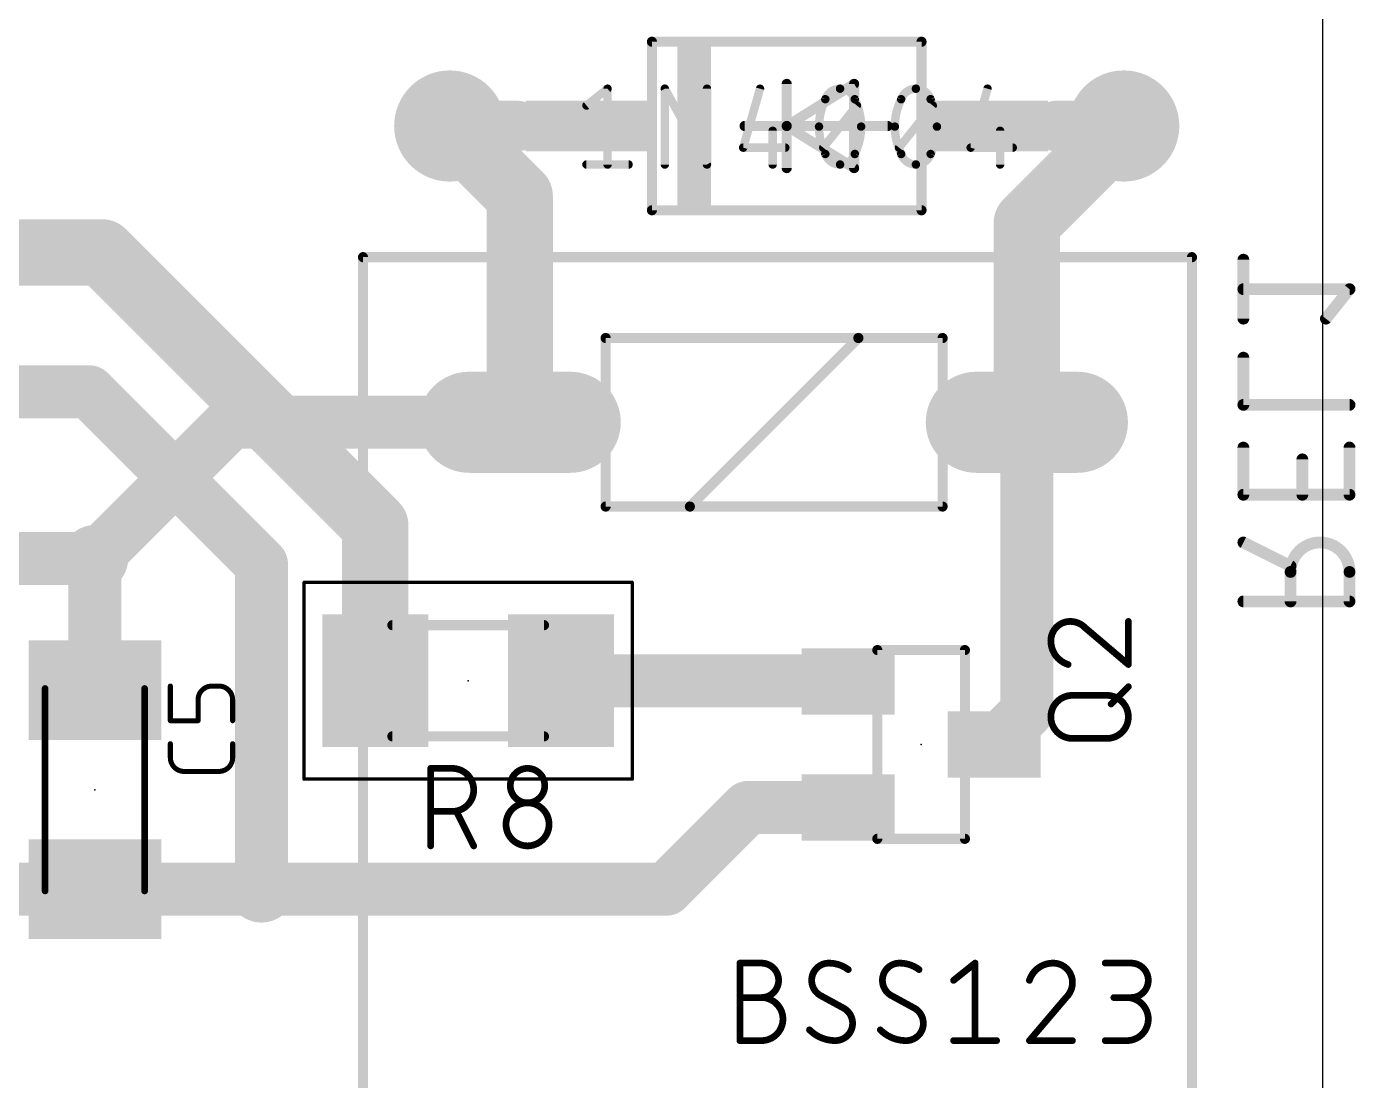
# Model space of a CAD drawing. Extents: x -35 to 140, y -8 to 139.
# Drawn here: x 120.46 to 140.49, y 18.72 to 34.6 of the extents above; entities that cross this region are included whole.
import ezdxf

# ---------------------------------------------------------------- set-up
doc = ezdxf.new("R2010")
doc.units = 0
for name, color, linetype in [('1', 12, 'CONTINUOUS'), ('16', 132, 'CONTINUOUS'), ('17', 110, 'CONTINUOUS'), ('18', 110, 'CONTINUOUS'), ('20', 31, 'CONTINUOUS'), ('21', 253, 'CONTINUOUS'), ('22', 253, 'CONTINUOUS'), ('23', 53, 'CONTINUOUS'), ('25', 253, 'CONTINUOUS'), ('26', 253, 'CONTINUOUS'), ('27', 253, 'CONTINUOUS'), ('39', 12, 'CONTINUOUS'), ('51', 253, 'CONTINUOUS')]:
    doc.layers.add(name, color=color, linetype=linetype)

# ---------------------------------------------------------------- blocks, each defined once
blk = doc.blocks.new('RECT')
blk.add_solid([(-0.5, -0.5), (0.5, -0.5), (-0.5, 0.5), (0.5, 0.5)])
blk = doc.blocks.new('ROUNDP')
at = {"const_width": 0.5}
blk.add_lwpolyline([(0, -0.25, 1), (0, 0.25, 1), (0, -0.25)], format="xyb", dxfattribs=at)
blk = doc.blocks.new('LONGP100')
at = {"const_width": 1}
blk.add_lwpolyline([(-0.5, 0), (0.5, 0)], dxfattribs=at)
at = {"const_width": 0.5}
for points in [[(-0.5, 0.25, 1), (-0.5, -0.25)], [(0.5, -0.25, 1), (0.5, 0.25)]]:
    blk.add_lwpolyline(points, format="xyb", dxfattribs=at)
blk = doc.blocks.new('ROUNDV')
at = {"const_width": 0.5}
blk.add_lwpolyline([(0, -0.25, 1), (0, 0.25, 1), (0, -0.25)], format="xyb", dxfattribs=at)

msp = doc.modelspace()

# ---------------------------------------------------------------- linework, layer by layer
at = {"layer": '1'}
for points, const_width in [([(126.838, 33.106), (127.8926, 32.0514)], 1), ([(136.998, 33.106), (135.538, 31.646)], 1), ([(127.8926, 32.0514), (127.8926, 28.64)], 1), ([(135.538, 31.646), (135.538, 28.64)], 1), ([(123.54, 28.64), (121.488, 26.588)], 0.8), ([(127.8926, 28.64), (123.54, 28.64)], 0.8), ([(135.538, 24.278), (135.538, 28.64)], 0.8), ([(121.488, 24.602), (121.488, 26.588)], 0.8), ([(128.516, 24.744), (132.834, 24.744)], 0.8), ([(132.834, 24.744), (132.844, 24.734)], 0.8), ([(135.044, 23.784), (135.538, 24.278)], 0.8), ([(130.102, 21.602), (131.334, 22.834)], 0.8), ([(131.334, 22.834), (132.844, 22.834)], 0.8), ([(119.198, 21.602), (121.488, 21.602)], 0.8), ([(121.488, 21.602), (124, 21.602)], 0.8), ([(124, 21.602), (130.102, 21.602)], 0.8)]:
    msp.add_lwpolyline(points, dxfattribs=dict(at, const_width=const_width))
for points, const_width in [([(127.0148, 33.2828, 1), (126.6612, 32.9292)], 0.5), ([(137.1748, 32.9292, 1), (136.8212, 33.2828)], 0.5), ([(128.1426, 32.0514, 1), (127.6426, 32.0514)], 0.5), ([(127.7158, 31.8746, 1), (128.0694, 32.2282)], 0.5), ([(135.788, 31.646, 1), (135.288, 31.646)], 0.5), ([(135.3612, 31.8228, 1), (135.7148, 31.4692)], 0.5), ([(123.54, 28.84, 1), (123.54, 28.44)], 0.4), ([(123.6814, 28.4986, 1), (123.3986, 28.7814)], 0.4), ([(127.6426, 28.64, 1), (128.1426, 28.64)], 0.5), ([(127.8926, 28.44, 1), (127.8926, 28.84)], 0.4), ([(135.288, 28.64, 1), (135.788, 28.64)], 0.5), ([(135.738, 28.64, 1), (135.338, 28.64)], 0.4), ([(121.688, 26.588, 1), (121.288, 26.588)], 0.4), ([(121.3466, 26.7294, 1), (121.6294, 26.4466)], 0.4), ([(128.516, 24.944, 1), (128.516, 24.544)], 0.4), ([(132.9754, 24.8854, 1), (132.6926, 24.6026)], 0.4), ([(132.7026, 24.5926, 1), (132.9854, 24.8754)], 0.4), ([(132.834, 24.544, 1), (132.834, 24.944)], 0.4), ([(121.288, 24.602, 1), (121.688, 24.602)], 0.4), ([(135.6794, 24.1366, 1), (135.3966, 24.4194)], 0.4), ([(135.338, 24.278, 1), (135.738, 24.278)], 0.4), ([(134.9026, 23.9254, 1), (135.1854, 23.6426)], 0.4), ([(131.334, 23.034, 1), (131.334, 22.634)], 0.4), ([(131.4754, 22.6926, 1), (131.1926, 22.9754)], 0.4), ([(132.844, 22.634, 1), (132.844, 23.034)], 0.4), ([(121.488, 21.802, 1), (121.488, 21.402)], 0.4), ([(121.488, 21.402, 1), (121.488, 21.802)], 0.4), ([(124, 21.802, 1), (124, 21.402)], 0.4), ([(124, 21.402, 1), (124, 21.802)], 0.4), ([(129.9606, 21.7434, 1), (130.2434, 21.4606)], 0.4), ([(130.102, 21.402, 1), (130.102, 21.802)], 0.4)]:
    msp.add_lwpolyline(points, format="xyb", dxfattribs=dict(at, const_width=const_width))
at = {"layer": '16'}
for points, const_width in [([(115.2, 31.2), (121.6, 31.2)], 1), ([(121.6, 31.2), (125.716, 27.084)], 1), ([(94, 29.1), (121.4, 29.1)], 0.8), ([(121.4, 29.1), (124, 26.5)], 0.8), ([(125.716, 27.084), (125.716, 24.744)], 1), ([(92.7026, 26.588), (121.488, 26.588)], 0.8), ([(124, 26.5), (124, 21.602)], 0.8)]:
    msp.add_lwpolyline(points, dxfattribs=dict(at, const_width=const_width))
for points, const_width in [([(121.7768, 31.3768, 1), (121.4232, 31.0232)], 0.5), ([(121.6, 30.95, 1), (121.6, 31.45)], 0.5), ([(121.5414, 29.2414, 1), (121.2586, 28.9586)], 0.4), ([(121.4, 28.9, 1), (121.4, 29.3)], 0.4), ([(125.966, 27.084, 1), (125.466, 27.084)], 0.5), ([(125.5392, 26.9072, 1), (125.8928, 27.2608)], 0.5), ([(121.488, 26.388, 1), (121.488, 26.788)], 0.4), ([(124.2, 26.5, 1), (123.8, 26.5)], 0.4), ([(123.8586, 26.3586, 1), (124.1414, 26.6414)], 0.4), ([(125.466, 24.744, 1), (125.966, 24.744)], 0.5), ([(123.8, 21.602, 1), (124.2, 21.602)], 0.4)]:
    msp.add_lwpolyline(points, format="xyb", dxfattribs=dict(at, const_width=const_width))
at = {"layer": '20'}
msp.add_line((140, 0), (140, 90), dxfattribs=at)
at = {"layer": '21', "const_width": 0.1524}
for points in [[(129.886, 34.376), (133.95, 34.376)], [(129.886, 34.376), (129.886, 31.836)], [(133.95, 31.836), (133.95, 34.376)], [(131.918, 33.106), (132.934, 33.741)], [(131.918, 33.741), (131.918, 33.106)], [(132.934, 33.741), (132.934, 32.471)], [(131.283, 33.106), (131.918, 33.106)], [(132.934, 32.471), (131.918, 33.106)], [(131.918, 33.106), (133.442, 33.106)], [(131.918, 33.106), (131.918, 32.471)], [(133.95, 31.836), (129.886, 31.836)]]:
    msp.add_lwpolyline(points, dxfattribs=at)
at = {"layer": '21', "const_width": 0.0762}
for points in [[(129.886, 34.4141, 1), (129.886, 34.3379)], [(129.9241, 34.376, 1), (129.8479, 34.376)], [(133.9881, 34.376, 1), (133.9119, 34.376)], [(133.95, 34.3379, 1), (133.95, 34.4141)], [(131.9561, 33.741, 1), (131.8799, 33.741)], [(132.9721, 33.741, 1), (132.8959, 33.741)], [(132.9542, 33.7087, 1), (132.9138, 33.7733)], [(131.283, 33.1441, 1), (131.283, 33.0679)], [(131.9382, 33.1383, 1), (131.8978, 33.0737)], [(131.918, 33.1441, 1), (131.918, 33.0679)], [(131.9561, 33.106, 1), (131.8799, 33.106)], [(131.8978, 33.1383, 1), (131.9382, 33.0737)], [(131.8799, 33.106, 1), (131.9561, 33.106)], [(131.918, 33.0679, 1), (131.918, 33.1441)], [(133.442, 33.0679, 1), (133.442, 33.1441)], [(131.8799, 32.471, 1), (131.9561, 32.471)], [(132.8959, 32.471, 1), (132.9721, 32.471)], [(132.9138, 32.4387, 1), (132.9542, 32.5033)], [(129.886, 31.8741, 1), (129.886, 31.7979)], [(129.8479, 31.836, 1), (129.9241, 31.836)], [(133.9119, 31.836, 1), (133.9881, 31.836)], [(133.95, 31.7979, 1), (133.95, 31.8741)]]:
    msp.add_lwpolyline(points, format="xyb", dxfattribs=at)
at = {"layer": '22', "const_width": 0.1524}
for points in [[(125.5304, 31.1292), (138.0272, 31.1292)], [(125.5304, 31.1292), (125.5304, 1.1318)], [(138.0272, 1.1318), (138.0272, 31.1292)], [(129.188, 29.91), (129.188, 27.37)], [(132.998, 29.91), (129.188, 29.91)], [(132.998, 29.91), (130.458, 27.37)], [(134.268, 29.91), (132.998, 29.91)], [(134.268, 27.37), (134.268, 29.91)], [(129.188, 27.37), (130.458, 27.37)], [(130.458, 27.37), (134.268, 27.37)]]:
    msp.add_lwpolyline(points, dxfattribs=at)
at = {"layer": '22', "const_width": 0.0762}
for points in [[(125.5304, 31.1673, 1), (125.5304, 31.0911)], [(125.5685, 31.1292, 1), (125.4923, 31.1292)], [(138.0653, 31.1292, 1), (137.9891, 31.1292)], [(138.0272, 31.0911, 1), (138.0272, 31.1673)], [(129.2261, 29.91, 1), (129.1499, 29.91)], [(129.188, 29.9481, 1), (129.188, 29.8719)], [(132.998, 29.9481, 1), (132.998, 29.8719)], [(133.0249, 29.8831, 1), (132.9711, 29.9369)], [(132.998, 29.8719, 1), (132.998, 29.9481)], [(134.3061, 29.91, 1), (134.2299, 29.91)], [(134.268, 29.8719, 1), (134.268, 29.9481)], [(129.188, 27.4081, 1), (129.188, 27.3319)], [(130.458, 27.4081, 1), (130.458, 27.3319)], [(130.458, 27.3319, 1), (130.458, 27.4081)], [(134.268, 27.3319, 1), (134.268, 27.4081)], [(129.1499, 27.37, 1), (129.2261, 27.37)], [(130.4311, 27.3969, 1), (130.4849, 27.3431)], [(134.2299, 27.37, 1), (134.3061, 27.37)]]:
    msp.add_lwpolyline(points, format="xyb", dxfattribs=at)
at = {"layer": '23'}
for p in [(131.918, 33.106), (127.116, 24.744), (133.944, 23.784), (121.488, 23.102)]:
    msp.add_point(p, dxfattribs=at)
at = {"layer": '25'}
for points, const_width in [([(136.1919, 25.6382, 0.4142), (135.8998, 25.3461)], 0.1016), ([(136.4191, 25.5408, 0.2053), (136.1919, 25.6382)], 0.1016), ([(136.1919, 25.6636, 1), (136.1919, 25.6128)], 0.0508), ([(136.1919, 25.6128, 1), (136.1919, 25.6636)], 0.0508), ([(137.0936, 25.6382, 1), (137.0428, 25.6382)], 0.0508), ([(136.4355, 25.5602, 1), (136.4026, 25.5215)], 0.0508), ([(136.4007, 25.5233, 1), (136.4375, 25.5584)], 0.0508), ([(135.8998, 25.3461, 0.3252), (136.1594, 24.9891)], 0.1016), ([(135.9252, 25.3461, 1), (135.8744, 25.3461)], 0.0508), ([(135.8744, 25.3461, 1), (135.9252, 25.3461)], 0.0508), ([(136.1516, 24.9649, 1), (136.1673, 25.0133)], 0.0508), ([(137.0428, 24.9891, 1), (137.0936, 24.9891)], 0.0508), ([(137.0517, 24.9697, 1), (137.0847, 25.0084)], 0.0508), ([(122.6452, 24.6639, 1), (122.6071, 24.6639)], 0.0381), ([(123.2526, 24.6639, 0.4142), (123.0438, 24.4551)], 0.0762), ([(123.2526, 24.683, 1), (123.2526, 24.6449)], 0.0381), ([(123.2526, 24.6449, 1), (123.2526, 24.683)], 0.0381), ([(123.5659, 24.4551, 0.4142), (123.3571, 24.6639)], 0.0762), ([(123.3571, 24.683, 1), (123.3571, 24.6449)], 0.0381), ([(123.3571, 24.6449, 1), (123.3571, 24.683)], 0.0381), ([(137.0862, 24.6357, 1), (137.0502, 24.6716)], 0.0508), ([(123.0628, 24.4551, 1), (123.0247, 24.4551)], 0.0381), ([(123.0247, 24.4551, 1), (123.0628, 24.4551)], 0.0381), ([(123.5849, 24.4551, 1), (123.5469, 24.4551)], 0.0381), ([(123.5469, 24.4551, 1), (123.5849, 24.4551)], 0.0381), ([(136.2244, 24.5238, 1), (136.2244, 23.8747)], 0.1016), ([(136.2244, 24.5492, 1), (136.2244, 24.4984)], 0.0508), ([(136.2244, 24.4984, 1), (136.2244, 24.5492)], 0.0508), ([(136.7436, 23.8747, 1), (136.7436, 24.5238)], 0.1016), ([(136.7436, 24.5492, 1), (136.7436, 24.4984)], 0.0508), ([(136.7436, 24.4984, 1), (136.7436, 24.5492)], 0.0508), ([(136.7906, 24.412, 1), (136.8265, 24.376)], 0.0508), ([(122.6261, 24.1608, 1), (122.6261, 24.1227)], 0.0381), ([(122.6071, 24.1418, 1), (122.6452, 24.1418)], 0.0381), ([(123.0247, 24.1418, 1), (123.0628, 24.1418)], 0.0381), ([(123.0438, 24.1227, 1), (123.0438, 24.1608)], 0.0381), ([(123.5469, 24.1418, 1), (123.5849, 24.1418)], 0.0381), ([(136.2244, 23.9001, 1), (136.2244, 23.8493)], 0.0508), ([(136.2244, 23.8493, 1), (136.2244, 23.9001)], 0.0508), ([(136.7436, 23.9001, 1), (136.7436, 23.8493)], 0.0508), ([(136.7436, 23.8493, 1), (136.7436, 23.9001)], 0.0508), ([(122.6452, 23.7949, 1), (122.6071, 23.7949)], 0.0381), ([(123.5849, 23.7949, 1), (123.5469, 23.7949)], 0.0381), ([(122.6261, 23.5861, 0.4142), (122.8349, 23.3772)], 0.0762), ([(122.6451, 23.5861, 1), (122.607, 23.5861)], 0.0381), ([(122.6071, 23.5861, 1), (122.6452, 23.5861)], 0.0381), ([(123.3571, 23.3772, 0.4142), (123.5659, 23.5861)], 0.0762), ([(123.5849, 23.5861, 1), (123.5469, 23.5861)], 0.0381), ([(123.5469, 23.5861, 1), (123.5849, 23.5861)], 0.0381), ([(126.5759, 23.4232, 1), (126.5251, 23.4232)], 0.0508), ([(126.5505, 23.4486, 1), (126.5505, 23.3978)], 0.0508), ([(126.875, 22.7741, 1), (126.875, 23.4232)], 0.1016), ([(126.875, 23.4486, 1), (126.875, 23.3978)], 0.0508), ([(126.875, 23.3978, 1), (126.875, 23.4486)], 0.0508), ([(128.2703, 23.1636, 1), (127.751, 23.1636)], 0.1016), ([(122.8349, 23.3963, 1), (122.8349, 23.3582)], 0.0381), ([(122.8349, 23.3582, 1), (122.8349, 23.3963)], 0.0381), ([(123.3571, 23.3963, 1), (123.3571, 23.3582)], 0.0381), ([(123.3571, 23.3582, 1), (123.3571, 23.3963)], 0.0381), ([(127.751, 23.1636, 1), (128.2703, 23.1636)], 0.1016), ([(127.7764, 23.1636, 1), (127.7256, 23.1636)], 0.0508), ([(127.7256, 23.1636, 1), (127.7764, 23.1636)], 0.0508), ([(128.2957, 23.1636, 1), (128.2449, 23.1636)], 0.0508), ([(128.2449, 23.1636, 1), (128.2957, 23.1636)], 0.0508), ([(128.3352, 22.5794, 1), (127.6861, 22.5794)], 0.1016), ([(126.5505, 22.7995, 1), (126.5505, 22.7487)], 0.0508), ([(126.875, 22.7995, 1), (126.875, 22.7487)], 0.0508), ([(126.875, 22.7487, 1), (126.875, 22.7995)], 0.0508), ([(126.9626, 22.7854, 1), (126.9172, 22.7627)], 0.0508), ([(127.6861, 22.5794, 1), (128.3352, 22.5794)], 0.1016), ([(127.7115, 22.5794, 1), (127.6607, 22.5794)], 0.0508), ([(127.6607, 22.5794, 1), (127.7115, 22.5794)], 0.0508), ([(128.3606, 22.5794, 1), (128.3098, 22.5794)], 0.0508), ([(128.3098, 22.5794, 1), (128.3606, 22.5794)], 0.0508), ([(126.5251, 22.2548, 1), (126.5759, 22.2548)], 0.0508), ([(127.1768, 22.2434, 1), (127.2223, 22.2662)], 0.0508)]:
    msp.add_lwpolyline(points, format="xyb", dxfattribs=dict(at, const_width=const_width))
for points, const_width in [([(137.0682, 24.9891), (137.0682, 25.6382)], 0.1016), ([(136.4191, 25.5408), (137.0682, 24.9891)], 0.1016), ([(122.6261, 24.1418), (122.6261, 24.6639)], 0.0762), ([(123.3571, 24.6639), (123.2526, 24.6639)], 0.0762), ([(136.8086, 24.394), (137.0682, 24.6536)], 0.1016), ([(123.0438, 24.4551), (123.0438, 24.1418)], 0.0762), ([(123.5659, 24.1418), (123.5659, 24.4551)], 0.0762), ([(136.2244, 24.5238), (136.7436, 24.5238)], 0.1016), ([(123.0438, 24.1418), (122.6261, 24.1418)], 0.0762), ([(136.7436, 23.8747), (136.2244, 23.8747)], 0.1016), ([(122.6261, 23.5861), (122.6261, 23.7949)], 0.0762), ([(123.5659, 23.7949), (123.5659, 23.5861)], 0.0762), ([(126.5505, 22.2548), (126.5505, 23.4232)], 0.1016), ([(126.5505, 23.4232), (126.875, 23.4232)], 0.1016), ([(123.3571, 23.3772), (122.8349, 23.3772)], 0.0762), ([(126.875, 22.7741), (126.5505, 22.7741)], 0.1016), ([(127.1996, 22.2548), (126.9399, 22.7741)], 0.1016)]:
    msp.add_lwpolyline(points, dxfattribs=dict(at, const_width=const_width))
at = {"layer": '26', "const_width": 0.1778}
for points in [[(138.8019, 30.2021), (138.8019, 31.0911)], [(140.4021, 30.6466), (138.8019, 30.6466)], [(140.0465, 30.2021), (140.4021, 30.6466)], [(138.8019, 28.9028), (138.8019, 29.614)], [(140.4021, 28.9028), (138.8019, 28.9028)], [(138.8019, 28.2593), (138.8019, 27.5481)], [(140.4021, 27.5481), (140.4021, 28.2593)], [(139.6909, 27.5481), (139.6909, 28.0815)], [(138.8019, 27.5481), (140.4021, 27.5481)], [(138.8019, 26.8286), (139.5131, 26.4731)], [(139.5131, 26.3842), (139.5131, 25.9397)], [(140.4021, 25.9397), (140.4021, 26.3842)], [(138.8019, 25.9397), (140.4021, 25.9397)]]:
    msp.add_lwpolyline(points, dxfattribs=at)
at = {"layer": '26'}
for points, const_width in [([(138.8464, 31.0911, 1), (138.7575, 31.0911)], 0.0889), ([(138.8019, 30.6911, 1), (138.8019, 30.6022)], 0.0889), ([(140.4368, 30.6188, 1), (140.3674, 30.6744)], 0.0889), ([(140.4021, 30.6022, 1), (140.4021, 30.6911)], 0.0889), ([(140.0118, 30.2299, 1), (140.0812, 30.1743)], 0.0889), ([(138.7575, 30.2021, 1), (138.8464, 30.2021)], 0.0889), ([(138.8464, 29.614, 1), (138.7575, 29.614)], 0.0889), ([(138.8019, 28.9472, 1), (138.8019, 28.8583)], 0.0889), ([(138.7575, 28.9028, 1), (138.8464, 28.9028)], 0.0889), ([(140.4021, 28.8583, 1), (140.4021, 28.9472)], 0.0889), ([(138.8464, 28.2593, 1), (138.7575, 28.2593)], 0.0889), ([(140.4466, 28.2593, 1), (140.3577, 28.2593)], 0.0889), ([(139.7354, 28.0815, 1), (139.6464, 28.0815)], 0.0889), ([(138.8019, 27.5925, 1), (138.8019, 27.5036)], 0.0889), ([(138.7575, 27.5481, 1), (138.8464, 27.5481)], 0.0889), ([(139.6464, 27.5481, 1), (139.7354, 27.5481)], 0.0889), ([(140.3577, 27.5481, 1), (140.4466, 27.5481)], 0.0889), ([(140.4021, 27.5036, 1), (140.4021, 27.5925)], 0.0889), ([(138.8218, 26.8684, 1), (138.782, 26.7889)], 0.0889), ([(140.4021, 26.3842, 1), (139.5131, 26.3842)], 0.1778), ([(139.5576, 26.3842, 1), (139.4686, 26.3842)], 0.0889), ([(139.4932, 26.4333, 1), (139.533, 26.5128)], 0.0889), ([(140.4466, 26.3842, 1), (140.3577, 26.3842)], 0.0889), ([(139.4686, 26.3842, 1), (139.5576, 26.3842)], 0.0889), ([(140.3577, 26.3842, 1), (140.4466, 26.3842)], 0.0889), ([(138.8019, 25.9841, 1), (138.8019, 25.8952)], 0.0889), ([(139.4686, 25.9397, 1), (139.5576, 25.9397)], 0.0889), ([(140.3577, 25.9397, 1), (140.4466, 25.9397)], 0.0889), ([(140.4021, 25.8952, 1), (140.4021, 25.9841)], 0.0889)]:
    msp.add_lwpolyline(points, format="xyb", dxfattribs=dict(at, const_width=const_width))
at = {"layer": '27'}
for points, const_width in [([(128.8995, 33.4145), (129.217, 33.6685)], 0.127), ([(129.217, 33.6685), (129.217, 32.5255)], 0.127), ([(130.0806, 32.5255), (130.0806, 33.6685)], 0.127), ([(130.0806, 33.6685), (130.7156, 32.5255)], 0.127), ([(130.7156, 32.5255), (130.7156, 33.6685)], 0.127), ([(131.5157, 33.6685), (131.2617, 32.7795)], 0.127), ([(134.9447, 33.6685), (134.6907, 32.7795)], 0.127), ([(132.4682, 32.7795), (132.9762, 33.4145)], 0.127), ([(133.6112, 32.7795), (134.1192, 33.4145)], 0.127), ([(131.7062, 33.0335), (131.7062, 32.5255)], 0.127), ([(135.1352, 33.0335), (135.1352, 32.5255)], 0.127), ([(131.2617, 32.7795), (131.8967, 32.7795)], 0.127), ([(134.6907, 32.7795), (135.3257, 32.7795)], 0.127), ([(128.8995, 32.5255), (129.5345, 32.5255)], 0.127), ([(131.2118, 19.3198), (131.2118, 20.4882)], 0.1016), ([(131.2118, 20.4882), (131.5364, 20.4882)], 0.1016), ([(134.4334, 20.2286), (134.7579, 20.4882)], 0.1016), ([(134.7579, 20.4882), (134.7579, 19.3198)], 0.1016), ([(136.7194, 20.4882), (137.1088, 20.4882)], 0.1016), ([(132.781, 19.8066), (132.4239, 20.0014)], 0.1016), ([(133.8477, 19.8066), (133.4907, 20.0014)], 0.1016), ([(131.2118, 19.9689), (131.5364, 19.9689)], 0.1016), ([(136.1281, 19.9689), (135.5764, 19.3198)], 0.1016), ([(137.1088, 19.9689), (136.8492, 19.9689)], 0.1016), ([(131.5364, 19.3198), (131.2118, 19.3198)], 0.1016), ([(134.4334, 19.3198), (135.0825, 19.3198)], 0.1016), ([(135.5764, 19.3198), (136.2255, 19.3198)], 0.1016), ([(136.7194, 19.3198), (137.0439, 19.3198)], 0.1016)]:
    msp.add_lwpolyline(points, dxfattribs=dict(at, const_width=const_width))
for points, const_width in [([(129.2488, 33.6685, 1), (129.1853, 33.6685)], 0.0635), ([(129.2368, 33.6437, 1), (129.1972, 33.6933)], 0.0635), ([(130.1084, 33.6839, 1), (130.0528, 33.6531)], 0.0635), ([(130.1123, 33.6685, 1), (130.0489, 33.6685)], 0.0635), ([(130.7473, 33.6685, 1), (130.6839, 33.6685)], 0.0635), ([(131.5462, 33.6598, 1), (131.4852, 33.6772)], 0.0635), ([(132.7222, 33.6685, 0.3205), (132.5, 33.5098)], 0.127), ([(132.7222, 33.7003, 1), (132.7222, 33.6367)], 0.0635), ([(132.9445, 33.5098, 0.3205), (132.7222, 33.6685)], 0.127), ([(132.7222, 33.6367, 1), (132.7222, 33.7003)], 0.0635), ([(133.8652, 33.6685, 0.3205), (133.643, 33.5098)], 0.127), ([(133.8652, 33.7003, 1), (133.8652, 33.6367)], 0.0635), ([(134.0875, 33.5098, 0.3205), (133.8652, 33.6685)], 0.127), ([(133.8652, 33.6367, 1), (133.8652, 33.7003)], 0.0635), ([(134.9752, 33.6598, 1), (134.9142, 33.6772)], 0.0635), ([(128.8797, 33.4393, 1), (128.9193, 33.3897)], 0.0635), ([(132.5, 33.5098, 0.1139), (132.4047, 33.097)], 0.127), ([(132.4699, 33.52, 1), (132.53, 33.4995)], 0.0635), ([(132.5285, 33.4958, 1), (132.4714, 33.5237)], 0.0635), ([(132.973, 33.5237, 1), (132.9159, 33.4958)], 0.0635), ([(133.0397, 33.097, 0.1139), (132.9445, 33.5098)], 0.127), ([(132.9144, 33.4995, 1), (132.9745, 33.52)], 0.0635), ([(133.001, 33.3947, 1), (132.9514, 33.4343)], 0.0635), ([(133.643, 33.5098, 0.1139), (133.5477, 33.097)], 0.127), ([(133.6129, 33.52, 1), (133.673, 33.4995)], 0.0635), ([(133.6715, 33.4958, 1), (133.6144, 33.5237)], 0.0635), ([(134.116, 33.5237, 1), (134.0589, 33.4958)], 0.0635), ([(134.1827, 33.097, 0.1139), (134.0875, 33.5098)], 0.127), ([(134.0574, 33.4995, 1), (134.1175, 33.52)], 0.0635), ([(134.144, 33.3947, 1), (134.0944, 33.4343)], 0.0635), ([(131.7379, 33.0335, 1), (131.6745, 33.0335)], 0.0635), ([(132.4047, 33.097, 0.1139), (132.5, 32.6842)], 0.127), ([(132.4365, 33.097, 1), (132.373, 33.097)], 0.0635), ([(132.373, 33.097, 1), (132.4365, 33.097)], 0.0635), ([(132.9445, 32.6842, 0.1139), (133.0397, 33.097)], 0.127), ([(133.0714, 33.097, 1), (133.008, 33.097)], 0.0635), ([(133.008, 33.097, 1), (133.0714, 33.097)], 0.0635), ([(133.5477, 33.097, 0.1139), (133.643, 32.6842)], 0.127), ([(133.5795, 33.097, 1), (133.516, 33.097)], 0.0635), ([(133.516, 33.097, 1), (133.5795, 33.097)], 0.0635), ([(134.0875, 32.6842, 0.1139), (134.1827, 33.097)], 0.127), ([(134.2144, 33.097, 1), (134.151, 33.097)], 0.0635), ([(134.151, 33.097, 1), (134.2144, 33.097)], 0.0635), ([(135.1669, 33.0335, 1), (135.1035, 33.0335)], 0.0635), ([(131.2617, 32.8113, 1), (131.2617, 32.7477)], 0.0635), ([(131.2312, 32.7882, 1), (131.2922, 32.7708)], 0.0635), ([(131.8967, 32.7477, 1), (131.8967, 32.8113)], 0.0635), ([(132.4434, 32.7993, 1), (132.493, 32.7597)], 0.0635), ([(132.53, 32.6945, 1), (132.4699, 32.674)], 0.0635), ([(132.5, 32.6842, 0.3205), (132.7222, 32.5255)], 0.127), ([(132.4714, 32.6703, 1), (132.5285, 32.6982)], 0.0635), ([(132.7222, 32.5255, 0.3205), (132.9445, 32.6842)], 0.127), ([(132.9159, 32.6982, 1), (132.973, 32.6703)], 0.0635), ([(132.9745, 32.674, 1), (132.9144, 32.6945)], 0.0635), ([(133.5864, 32.7993, 1), (133.636, 32.7597)], 0.0635), ([(133.673, 32.6945, 1), (133.6129, 32.674)], 0.0635), ([(133.643, 32.6842, 0.3205), (133.8652, 32.5255)], 0.127), ([(133.6144, 32.6703, 1), (133.6715, 32.6982)], 0.0635), ([(133.8652, 32.5255, 0.3205), (134.0875, 32.6842)], 0.127), ([(134.0589, 32.6982, 1), (134.116, 32.6703)], 0.0635), ([(134.1175, 32.674, 1), (134.0574, 32.6945)], 0.0635), ([(134.6907, 32.8113, 1), (134.6907, 32.7477)], 0.0635), ([(134.6602, 32.7882, 1), (134.7212, 32.7708)], 0.0635), ([(135.3257, 32.7477, 1), (135.3257, 32.8113)], 0.0635), ([(128.8995, 32.5573, 1), (128.8995, 32.4937)], 0.0635), ([(129.1853, 32.5255, 1), (129.2488, 32.5255)], 0.0635), ([(129.5345, 32.4937, 1), (129.5345, 32.5573)], 0.0635), ([(130.0489, 32.5255, 1), (130.1123, 32.5255)], 0.0635), ([(130.6839, 32.5255, 1), (130.7473, 32.5255)], 0.0635), ([(130.6878, 32.5101, 1), (130.7434, 32.5409)], 0.0635), ([(131.6745, 32.5255, 1), (131.7379, 32.5255)], 0.0635), ([(132.7222, 32.5573, 1), (132.7222, 32.4937)], 0.0635), ([(132.7222, 32.4937, 1), (132.7222, 32.5573)], 0.0635), ([(133.8652, 32.5573, 1), (133.8652, 32.4937)], 0.0635), ([(133.8652, 32.4937, 1), (133.8652, 32.5573)], 0.0635), ([(135.1035, 32.5255, 1), (135.1669, 32.5255)], 0.0635), ([(131.2372, 20.4882, 1), (131.1864, 20.4882)], 0.0508), ([(131.2118, 20.5136, 1), (131.2118, 20.4628)], 0.0508), ([(131.5364, 19.9689, 1), (131.5364, 20.4882)], 0.1016), ([(131.5364, 20.5136, 1), (131.5364, 20.4628)], 0.0508), ([(131.5364, 20.4628, 1), (131.5364, 20.5136)], 0.0508), ([(132.5538, 20.4882, 0.4142), (132.2941, 20.2286)], 0.1016), ([(132.8459, 20.3908, 0.1623), (132.5538, 20.4882)], 0.1016), ([(132.5538, 20.5136, 1), (132.5538, 20.4628)], 0.0508), ([(132.5538, 20.4628, 1), (132.5538, 20.5136)], 0.0508), ([(132.8306, 20.3705, 1), (132.8611, 20.4112)], 0.0508), ([(133.6206, 20.4882, 0.4142), (133.3609, 20.2286)], 0.1016), ([(133.9127, 20.3908, 0.1623), (133.6206, 20.4882)], 0.1016), ([(133.6206, 20.5136, 1), (133.6206, 20.4628)], 0.0508), ([(133.6206, 20.4628, 1), (133.6206, 20.5136)], 0.0508), ([(133.8974, 20.3705, 1), (133.9279, 20.4112)], 0.0508), ([(134.7833, 20.4882, 1), (134.7325, 20.4882)], 0.0508), ([(134.7738, 20.4684, 1), (134.742, 20.508)], 0.0508), ([(135.9334, 20.4882, 0.3252), (135.5764, 20.2286)], 0.1016), ([(136.2255, 20.1961, 0.4142), (135.9334, 20.4882)], 0.1016), ([(135.9334, 20.5136, 1), (135.9334, 20.4628)], 0.0508), ([(135.9334, 20.4628, 1), (135.9334, 20.5136)], 0.0508), ([(136.7194, 20.5136, 1), (136.7194, 20.4628)], 0.0508), ([(137.1088, 19.9689, 1), (137.1088, 20.4882)], 0.1016), ([(137.1088, 20.5136, 1), (137.1088, 20.4628)], 0.0508), ([(137.1088, 20.4628, 1), (137.1088, 20.5136)], 0.0508), ([(132.2941, 20.2286, 0.2656), (132.4239, 20.0014)], 0.1016), ([(132.3195, 20.2286, 1), (132.2687, 20.2286)], 0.0508), ([(132.2687, 20.2286, 1), (132.3195, 20.2286)], 0.0508), ([(133.3609, 20.2286, 0.2656), (133.4907, 20.0014)], 0.1016), ([(133.3863, 20.2286, 1), (133.3355, 20.2286)], 0.0508), ([(133.3355, 20.2286, 1), (133.3863, 20.2286)], 0.0508), ([(134.4175, 20.2484, 1), (134.4492, 20.2087)], 0.0508), ([(135.5522, 20.2364, 1), (135.6005, 20.2207)], 0.0508), ([(136.1281, 19.9689, 0.2053), (136.2255, 20.1961)], 0.1016), ([(136.2509, 20.1961, 1), (136.2001, 20.1961)], 0.0508), ([(132.4361, 20.0237, 1), (132.4118, 19.9791)], 0.0508), ([(132.411, 19.9795, 1), (132.4368, 20.0232)], 0.0508), ([(133.5029, 20.0237, 1), (133.4786, 19.9791)], 0.0508), ([(133.4778, 19.9795, 1), (133.5036, 20.0232)], 0.0508), ([(136.2001, 20.1961, 1), (136.2509, 20.1961)], 0.0508), ([(131.2118, 19.9943, 1), (131.2118, 19.9435)], 0.0508), ([(131.5364, 19.3198, 1), (131.5364, 19.9689)], 0.1016), ([(131.5364, 19.9943, 1), (131.5364, 19.9435)], 0.0508), ([(131.5364, 19.9943, 1), (131.5364, 19.9435)], 0.0508), ([(131.5364, 19.9435, 1), (131.5364, 19.9943)], 0.0508), ([(132.9108, 19.5794, 0.2656), (132.781, 19.8066)], 0.1016), ([(132.7938, 19.8285, 1), (132.7681, 19.7847)], 0.0508), ([(132.7688, 19.7843, 1), (132.7931, 19.8289)], 0.0508), ([(133.9776, 19.5794, 0.2656), (133.8477, 19.8066)], 0.1016), ([(133.8606, 19.8285, 1), (133.8349, 19.7847)], 0.0508), ([(133.8356, 19.7843, 1), (133.8599, 19.8289)], 0.0508), ([(136.1106, 19.9873, 1), (136.1456, 19.9505)], 0.0508), ([(136.1475, 19.9525, 1), (136.1087, 19.9854)], 0.0508), ([(136.8492, 19.9943, 1), (136.8492, 19.9435)], 0.0508), ([(137.0439, 19.3198, 1), (137.0439, 19.9689)], 0.1016), ([(137.0439, 19.9943, 1), (137.0439, 19.9435)], 0.0508), ([(137.1088, 19.9943, 1), (137.1088, 19.9435)], 0.0508), ([(137.1088, 19.9435, 1), (137.1088, 19.9943)], 0.0508), ([(132.2797, 19.5, 1), (132.2436, 19.4642)], 0.0508), ([(132.2617, 19.4821, 0.2), (132.6511, 19.3198)], 0.1016), ([(132.6511, 19.3198, 0.4142), (132.9108, 19.5794)], 0.1016), ([(132.9362, 19.5794, 1), (132.8854, 19.5794)], 0.0508), ([(132.8854, 19.5794, 1), (132.9362, 19.5794)], 0.0508), ([(133.3465, 19.5, 1), (133.3104, 19.4642)], 0.0508), ([(133.3285, 19.4821, 0.2), (133.7179, 19.3198)], 0.1016), ([(133.7179, 19.3198, 0.4142), (133.9776, 19.5794)], 0.1016), ([(134.003, 19.5794, 1), (133.9522, 19.5794)], 0.0508), ([(133.9522, 19.5794, 1), (134.003, 19.5794)], 0.0508), ([(131.2118, 19.3452, 1), (131.2118, 19.2944)], 0.0508), ([(131.1864, 19.3198, 1), (131.2372, 19.3198)], 0.0508), ([(131.5364, 19.3452, 1), (131.5364, 19.2944)], 0.0508), ([(131.5364, 19.2944, 1), (131.5364, 19.3452)], 0.0508), ([(132.6511, 19.3452, 1), (132.6511, 19.2944)], 0.0508), ([(132.6511, 19.2944, 1), (132.6511, 19.3452)], 0.0508), ([(133.7179, 19.3452, 1), (133.7179, 19.2944)], 0.0508), ([(133.7179, 19.2944, 1), (133.7179, 19.3452)], 0.0508), ([(134.4334, 19.3452, 1), (134.4334, 19.2944)], 0.0508), ([(134.7325, 19.3198, 1), (134.7833, 19.3198)], 0.0508), ([(135.0825, 19.2944, 1), (135.0825, 19.3452)], 0.0508), ([(135.557, 19.3363, 1), (135.5957, 19.3033)], 0.0508), ([(135.5764, 19.3452, 1), (135.5764, 19.2944)], 0.0508), ([(136.2255, 19.2944, 1), (136.2255, 19.3452)], 0.0508), ([(136.7194, 19.3452, 1), (136.7194, 19.2944)], 0.0508), ([(137.0439, 19.3452, 1), (137.0439, 19.2944)], 0.0508), ([(137.0439, 19.2944, 1), (137.0439, 19.3452)], 0.0508)]:
    msp.add_lwpolyline(points, format="xyb", dxfattribs=dict(at, const_width=const_width))
at = {"layer": '39', "const_width": 0.0508}
for points in [[(124.643, 26.227), (129.589, 26.227)], [(124.643, 23.261), (124.643, 26.227)], [(129.589, 26.227), (129.589, 23.261)], [(129.589, 23.261), (124.643, 23.261)]]:
    msp.add_lwpolyline(points, dxfattribs=at)
at = {"layer": '39', "const_width": 0.0254}
for points in [[(124.643, 26.2397, 1), (124.643, 26.2143)], [(124.6557, 26.227, 1), (124.6303, 26.227)], [(129.6017, 26.227, 1), (129.5763, 26.227)], [(129.589, 26.2143, 1), (129.589, 26.2397)], [(124.643, 23.2737, 1), (124.643, 23.2483)], [(124.6303, 23.261, 1), (124.6557, 23.261)], [(129.5763, 23.261, 1), (129.6017, 23.261)], [(129.589, 23.2483, 1), (129.589, 23.2737)]]:
    msp.add_lwpolyline(points, format="xyb", dxfattribs=at)
at = {"layer": '51'}
for points, const_width in [([(126.838, 33.106), (127.854, 33.106)], 0.762), ([(136.998, 33.106), (135.982, 33.106)], 0.762), ([(125.973, 25.5822), (128.259, 25.5822)], 0.1524), ([(133.2836, 22.3616), (133.2836, 25.2064)], 0.1524), ([(133.2836, 25.2064), (134.6044, 25.2064)], 0.1524), ([(134.6044, 25.2064), (134.6044, 22.3616)], 0.1524), ([(120.738, 21.577), (120.738, 24.627)], 0.1016), ([(122.238, 24.627), (122.238, 21.577)], 0.1016), ([(125.973, 23.9058), (128.259, 23.9058)], 0.1524), ([(134.6044, 22.3616), (133.2836, 22.3616)], 0.1524)]:
    msp.add_lwpolyline(points, dxfattribs=dict(at, const_width=const_width))
for points, const_width in [([(126.838, 33.2965, 1), (126.838, 32.9155)], 0.381), ([(127.854, 32.9155, 1), (127.854, 33.2965)], 0.381), ([(135.982, 33.2965, 1), (135.982, 32.9155)], 0.381), ([(136.998, 32.9155, 1), (136.998, 33.2965)], 0.381), ([(125.973, 25.6203, 1), (125.973, 25.5441)], 0.0762), ([(128.259, 25.5441, 1), (128.259, 25.6203)], 0.0762), ([(133.3217, 25.2064, 1), (133.2455, 25.2064)], 0.0762), ([(133.2836, 25.2445, 1), (133.2836, 25.1683)], 0.0762), ([(134.6425, 25.2064, 1), (134.5663, 25.2064)], 0.0762), ([(134.6044, 25.1683, 1), (134.6044, 25.2445)], 0.0762), ([(120.7634, 24.627, 1), (120.7126, 24.627)], 0.0508), ([(122.2634, 24.627, 1), (122.2126, 24.627)], 0.0508), ([(125.973, 23.9439, 1), (125.973, 23.8677)], 0.0762), ([(128.259, 23.8677, 1), (128.259, 23.9439)], 0.0762), ([(133.2836, 22.3997, 1), (133.2836, 22.3235)], 0.0762), ([(134.6044, 22.3235, 1), (134.6044, 22.3997)], 0.0762), ([(133.2455, 22.3616, 1), (133.3217, 22.3616)], 0.0762), ([(134.5663, 22.3616, 1), (134.6425, 22.3616)], 0.0762), ([(120.7126, 21.577, 1), (120.7634, 21.577)], 0.0508), ([(122.2126, 21.577, 1), (122.2634, 21.577)], 0.0508)]:
    msp.add_lwpolyline(points, format="xyb", dxfattribs=dict(at, const_width=const_width))

# ---------------------------------------------------------------- block references
at = {"layer": '1', "yscale": 2}
for p, xscale, rotation in [((125.716, 24.744), 1.6, 180), ((128.516, 24.744), 1.6, 180), ((121.488, 24.602), 1.5, 270), ((121.488, 21.602), 1.5, 270)]:
    msp.add_blockref('RECT', p, dxfattribs=dict(at, xscale=xscale, rotation=rotation))
at = {"layer": '1', "yscale": 1.4, "rotation": 270}
for p in [(132.844, 24.734), (135.044, 23.784), (132.844, 22.834)]:
    msp.add_blockref('RECT', p, dxfattribs=at)
at = {"layer": '17', "xscale": 1.6764, "yscale": 1.6764}
for p in [(126.838, 33.106), (126.838, 33.106), (136.998, 33.106), (136.998, 33.106)]:
    msp.add_blockref('ROUNDP', p, dxfattribs=at)
at = {"layer": '17', "xscale": 1.524, "yscale": 1.524, "rotation": 180}
for p in [(127.8926, 28.64), (127.8926, 28.64), (135.538, 28.64), (135.538, 28.64)]:
    msp.add_blockref('LONGP100', p, dxfattribs=at)
at = {"layer": '18', "xscale": 1.0064, "yscale": 1.0064}
for p in [(121.488, 26.588), (121.488, 26.588), (125.716, 24.744), (125.716, 24.744), (124, 21.602), (124, 21.602)]:
    msp.add_blockref('ROUNDV', p, dxfattribs=at)
at = {"layer": '21'}
for p, xscale, yscale in [((130.521, 33.106), 0.508, 2.54), ((128.9335, 33.106), 1.905, 0.762), ((134.9025, 33.106), 1.905, 0.762)]:
    msp.add_blockref('RECT', p, dxfattribs=dict(at, xscale=xscale, yscale=yscale))
at = {"layer": '51'}
for p, xscale, yscale, rotation in [((125.7063, 24.744), 0.5842, 1.8288, 180), ((128.5257, 24.744), 0.5842, 1.8288, 180), ((132.9407, 24.7238), 0.4572, 0.5842, 270), ((121.488, 24.452), 0.5, 1.6, 270), ((134.9473, 23.784), 0.4572, 0.5842, 270), ((132.9407, 22.8442), 0.4572, 0.5842, 270), ((121.488, 21.752), 0.5, 1.6, 270)]:
    msp.add_blockref('RECT', p, dxfattribs=dict(at, xscale=xscale, yscale=yscale, rotation=rotation))

doc.saveas('drawing.dxf')
